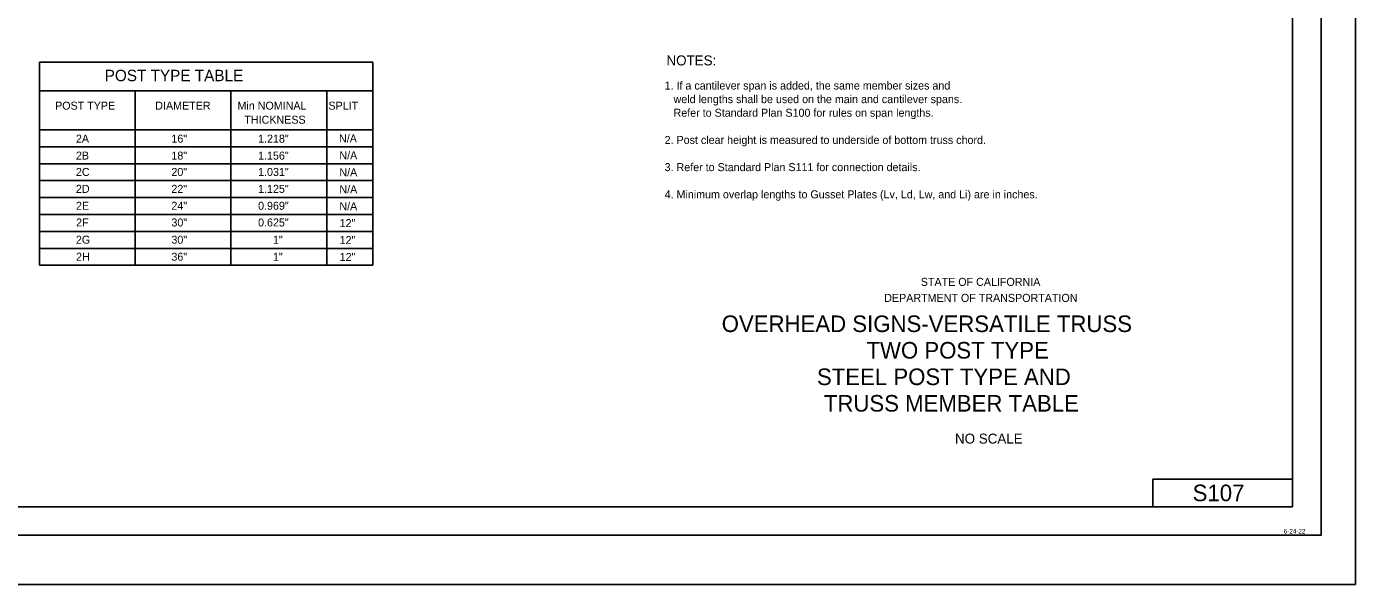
# Model space of a CAD drawing. Extents: x -893 to 867, y -474 to 712.
# Drawn here: x -295 to 867, y -474 to 14 of the extents above; entities that cross this region are included whole.
import ezdxf

# ---------------------------------------------------------------- set-up
doc = ezdxf.new("R2010")
doc.units = 0
for name, color, linetype in [('10 Sheet Format', 7, 'Continuous'), ('60 Nongeo Data', 7, 'Continuous'), ('border_INSIDE-BORDER-anno', 7, 'Continuous'), ('border_PLOTTING-ELEMENTS', 7, 'Continuous'), ('border_rw_22x34_Cut_Lines', 7, 'Continuous'), ('border_SHEET', 7, 'Continuous'), ('str_Text-A', 7, 'Continuous'), ('str_Text-B', 7, 'Continuous')]:
    doc.layers.add(name, color=color, linetype=linetype)

msp = doc.modelspace()

# ---------------------------------------------------------------- linework, layer by layer
at = {"layer": '10 Sheet Format'}
for p, q in [((811.5, -381.9), (689.5, -381.9)), ((689.5, -381.9), (689.5, -406))]:
    msp.add_line(p, q, dxfattribs=at)
at = {"layer": 'border_PLOTTING-ELEMENTS'}
for points in [[(-893.5, -474), (866.5, -474), (866.5, 712), (-893.5, 712)], [(-863.5, -431), (836.5, -431), (836.5, 669), (-863.5, 669)]]:
    msp.add_lwpolyline(points, close=True, dxfattribs=at)
at = {"layer": 'border_rw_22x34_Cut_Lines'}
for p in [(836.5, 669), (-863.5, -431)]:
    msp.add_line(p, (836.5, -431), dxfattribs=at)
at = {"layer": 'border_SHEET'}
for p, q in [((811.5, -406), (811.5, 644)), ((-813.5, -406), (811.5, -406))]:
    msp.add_line(p, q, dxfattribs=at)
at = {"layer": 'str_Text-A'}
for p, q in [((-284.1, -194.8), (-284.1, -17.1)), ((-284.1, -17.1), (7.4, -17.1)), ((7.4, -194.8), (7.4, -17.1)), ((-284.1, -42.1), (7.4, -42.1)), ((-200.4, -194.8), (-200.4, -42.1)), ((-116.7, -194.8), (-116.7, -42.1)), ((-284.1, -76.2), (7.4, -76.2)), ((-284.1, -91.1), (7.4, -91.1)), ((-284.1, -105.9), (7.4, -105.9)), ((-284.1, -120.7), (7.4, -120.7)), ((-284.1, -135.5), (7.4, -135.5)), ((-284.1, -150.3), (7.4, -150.3)), ((-284.1, -165.2), (7.4, -165.2)), ((-284.1, -180), (7.4, -180)), ((-284.1, -194.8), (7.4, -194.8))]:
    msp.add_line(p, q, dxfattribs=at)
at = {"layer": 'str_Text-B'}
msp.add_line((-33, -194.8), (-33, -42.1), dxfattribs=at)

# ---------------------------------------------------------------- texts
at = {"layer": '10 Sheet Format'}
msp.add_text('6-24-22', height=4, dxfattribs=at).set_placement((803.8, -429.5))
at = {"layer": '60 Nongeo Data'}
msp.add_text('S107', height=14.5, dxfattribs=at).set_placement((724.2, -401.2))
at = {"layer": 'border_INSIDE-BORDER-anno'}
for s, height, p in [('STATE OF CALIFORNIA', 7, (486.5, -212.8)), ('DEPARTMENT OF TRANSPORTATION', 7, (454.5, -226.8)), ('OVERHEAD SIGNS-VERSATILE TRUSS', 14.5, (312.4, -253.2)), ('TWO POST TYPE', 14.5, (439, -276.4)), ('STEEL POST TYPE AND', 14.5, (395.7, -299.6)), ('TRUSS MEMBER TABLE', 14.5, (401.7, -322.8)), ('NO SCALE', 8.75, (516.4, -350.8))]:
    msp.add_text(s, height=height, dxfattribs=at).set_placement(p)
at = {"layer": 'str_Text-A'}
for s, height, p in [('NOTES:', 8.75, (264.1, -19.9)), ('POST TYPE TABLE', 10, (-227.1, -33.7)), ('1. If a cantilever span is added, the same member sizes and', 7, (262.5, -41)), ('   weld lengths shall be used on the main and cantilever spans.', 7, (262.5, -52.9)), ('POST TYPE', 7, (-270.5, -58.6)), ('DIAMETER', 7, (-182.9, -58.6)), ('Min NOMINAL', 7, (-111, -58.6)), ('SPLIT', 7, (-31.5, -58.6)), ('   Refer to Standard Plan S100 for rules on span lengths.', 7, (262.5, -64.8)), ('THICKNESS', 7, (-105, -70.9)), ('2A', 7, (-252.3, -87.5)), ('16"', 7, (-168.8, -87.5)), ('1.218"', 7, (-93, -87.5)), ('N/A', 7, (-22.2, -87.3)), ('2. Post clear height is measured to underside of bottom truss chord.', 7, (262.5, -88.6)), ('2B', 7, (-252.3, -102.3)), ('18"', 7, (-168.8, -102.3)), ('1.156"', 7, (-93, -102.3)), ('N/A', 7, (-21.9, -102.1)), ('2C', 7, (-252.3, -116.6)), ('20"', 7, (-168.8, -116.6)), ('1.031"', 7, (-93, -116.6)), ('N/A', 7, (-21.9, -116.9)), ('3. Refer to Standard Plan S111 for connection details.', 7, (262.5, -112.4)), ('2D', 7, (-252.3, -131.4)), ('22"', 7, (-168.8, -131.4)), ('1.125"', 7, (-93, -131.4)), ('N/A', 7, (-21.9, -131.8)), ('2E', 7, (-252.2, -146.2)), ('24"', 7, (-168.8, -146.2)), ('0.969"', 7, (-93, -146.2)), ('N/A', 7, (-21.9, -146.6)), ('4. Minimum overlap lengths to Gusset Plates (Lv, Ld, Lw, and Li) are in inches.', 7, (262.5, -136.2)), ('2F', 7, (-252.1, -160.8)), ('30"', 7, (-168.8, -160.8)), ('0.625"', 7, (-93, -160.8)), ('12"', 7, (-21.7, -161.4)), ('2G', 7, (-252.3, -175.9)), ('30"', 7, (-168.8, -175.9)), ('1"', 7, (-80, -175.9)), ('12"', 7, (-21.7, -176.2)), ('2H', 7, (-252.2, -190.8)), ('36"', 7, (-168.8, -190.8)), ('1"', 7, (-80, -190.8)), ('12"', 7, (-21.7, -191))]:
    msp.add_text(s, height=height, dxfattribs=at).set_placement(p)

doc.saveas('drawing.dxf')
